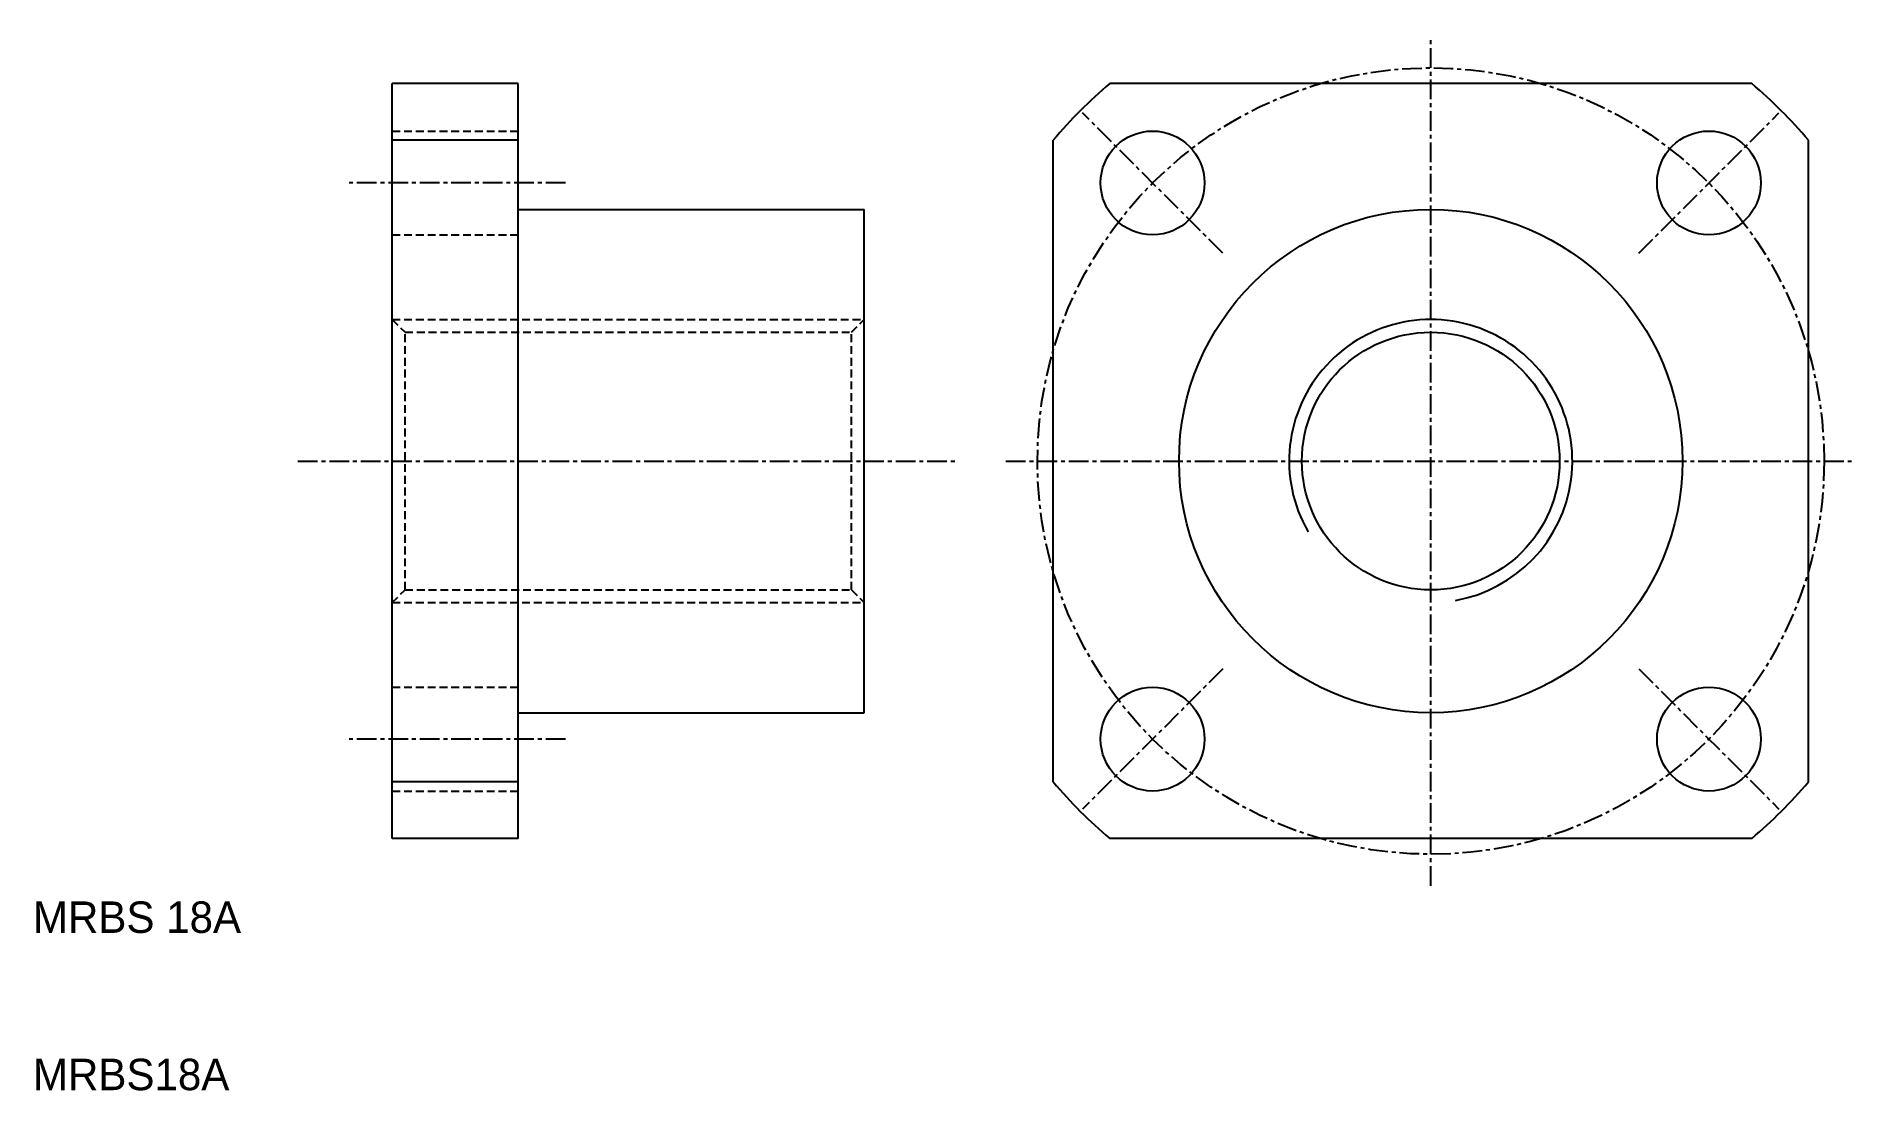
# Model space of a CAD drawing. Extents: x 10 to 126, y 10 to 77.
import ezdxf

# ---------------------------------------------------------------- set-up
doc = ezdxf.new("R2010")
doc.units = 0
doc.linetypes.add('CENTER', pattern=[2, 1.25, -0.25, 0.25, -0.25])
doc.linetypes.add('DASHED', pattern=[0.75, 0.5, -0.25])
doc.layers.get('0').update_dxf_attribs({"linetype": 'CONTINUOUS'})
doc.layers.add('CENTER', color=1, linetype='CENTER')

msp = doc.modelspace()

# ---------------------------------------------------------------- linework, layer by layer
at = {"color": 7, "linetype": 'CONTINUOUS'}
for p, q in [((32.84, 26), (32.84, 74)), ((40.84, 74), (32.84, 74)), ((40.84, 26), (40.84, 74)), ((119.24, 74), (78.44, 74)), ((40.84, 70.4), (32.84, 70.4)), ((74.84, 29.6), (74.84, 70.4)), ((122.84, 29.6), (122.84, 70.4)), ((40.84, 66), (62.84, 66)), ((62.84, 34), (62.84, 66)), ((40.84, 34), (62.84, 34)), ((40.84, 29.6), (32.84, 29.6)), ((40.84, 26), (32.84, 26)), ((119.24, 26), (78.44, 26))]:
    msp.add_line(p, q, dxfattribs=at)
at = {"color": 3, "linetype": 'DASHED'}
for p, q in [((32.84, 70.98), (40.84, 70.98)), ((32.84, 64.38), (40.84, 64.38)), ((32.84, 59), (62.84, 59)), ((32.84, 59), (33.65, 58.19)), ((62.03, 58.19), (62.84, 59)), ((33.65, 41.81), (33.65, 58.19)), ((33.65, 58.19), (62.03, 58.19)), ((62.03, 41.81), (62.03, 58.19)), ((32.84, 41), (33.65, 41.81)), ((33.65, 41.81), (62.03, 41.81)), ((62.03, 41.81), (62.84, 41)), ((32.84, 41), (62.84, 41)), ((32.84, 35.62), (40.84, 35.62)), ((32.84, 29.02), (40.84, 29.02))]:
    msp.add_line(p, q, dxfattribs=at)
at = {"color": 7, "linetype": 'CONTINUOUS'}
for centre, radius in [((81.16, 67.68), 3.3), ((116.52, 67.68), 3.3), ((98.84, 50), 16), ((98.84, 50), 8.19), ((81.16, 32.32), 3.3), ((116.52, 32.32), 3.3)]:
    msp.add_circle(centre, radius, dxfattribs=at)
for start, end in [(130.3676, 139.6324), (40.3676, 49.6324), (220.3676, 229.6324), (310.3676, 319.6324)]:
    msp.add_arc((98.84, 50), 31.5, start, end, dxfattribs=at)
at = {"color": 3, "linetype": 'CONTINUOUS'}
msp.add_arc((98.84, 50), 9, 280, 210, dxfattribs=at)
at = {"layer": 'CENTER', "color": 1, "linetype": 'CENTER'}
for p, q in [((98.84, 23), (98.84, 77)), ((85.62, 63.22), (76.71, 72.13)), ((112.07, 63.22), (120.97, 72.13)), ((43.84, 67.68), (29.84, 67.68)), ((26.84, 50), (68.84, 50)), ((71.84, 50), (125.84, 50)), ((85.62, 36.78), (76.71, 27.87)), ((112.07, 36.78), (120.97, 27.87)), ((43.84, 32.32), (29.84, 32.32))]:
    msp.add_line(p, q, dxfattribs=at)
msp.add_circle((98.84, 50), 25, dxfattribs=at)

# ---------------------------------------------------------------- texts
at = {"color": 7, "linetype": 'CONTINUOUS'}
for s, p in [('MRBS 18A', (10, 20)), ('MRBS18A', (10, 10))]:
    msp.add_text(s, height=2, dxfattribs=at).set_placement(p)

doc.saveas('drawing.dxf')
